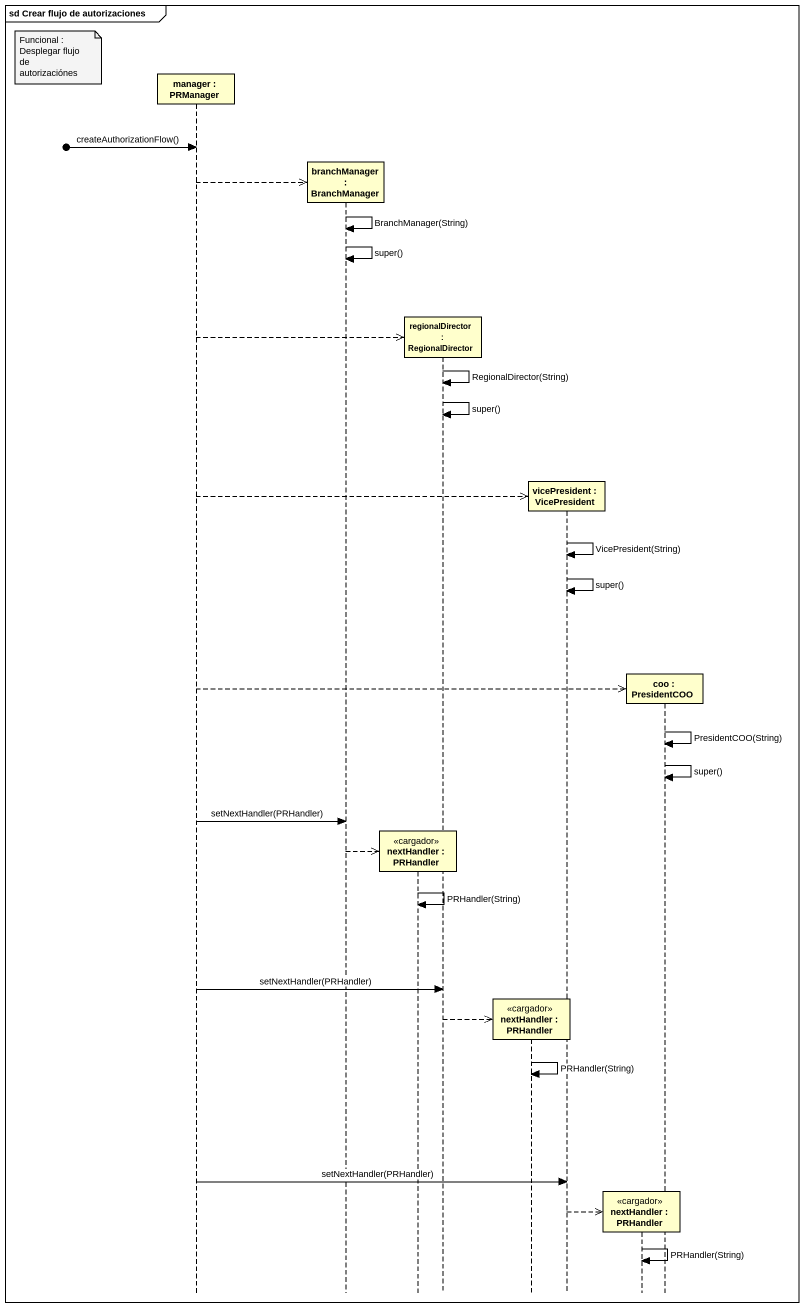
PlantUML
@startuml
mainframe sd Crear flujo de autorizaciones
hide footbox
participant "manager : PRManager" as manager
participant "branchManager : BranchManager" as branchManager
participant "nextHandler : PRHandler" as nextHandler <<cargador>>
participant "regionalDirector : RegionalDirector" as regionalDirector
participant "nextHandler : PRHandler" as nextHandler_2 <<cargador>>
participant "vicePresident : VicePresident" as vicePresident
participant "nextHandler : PRHandler" as nextHandler_3 <<cargador>>
participant "coo : PresidentCOO" as coo

note left of manager : Funcional : Desplegar flujo de autorizaciónes
[o-> manager : createAuthorizationFlow()
manager -->> branchManager **
branchManager -> branchManager : BranchManager(String)
branchManager -> branchManager : super()
manager -->> regionalDirector **
regionalDirector -> regionalDirector : RegionalDirector(String)
regionalDirector -> regionalDirector : super()
manager -->> vicePresident **
vicePresident -> vicePresident : VicePresident(String)
vicePresident -> vicePresident : super()
manager -->> coo **
coo -> coo : PresidentCOO(String)
coo -> coo : super()
manager -> branchManager : setNextHandler(PRHandler)
branchManager -->> nextHandler **
nextHandler -> nextHandler : PRHandler(String)
manager -> regionalDirector : setNextHandler(PRHandler)
regionalDirector -->> nextHandler_2 **
nextHandler_2 -> nextHandler_2 : PRHandler(String)
manager -> vicePresident : setNextHandler(PRHandler)
vicePresident -->> nextHandler_3 **
nextHandler_3 -> nextHandler_3 : PRHandler(String)
@enduml
